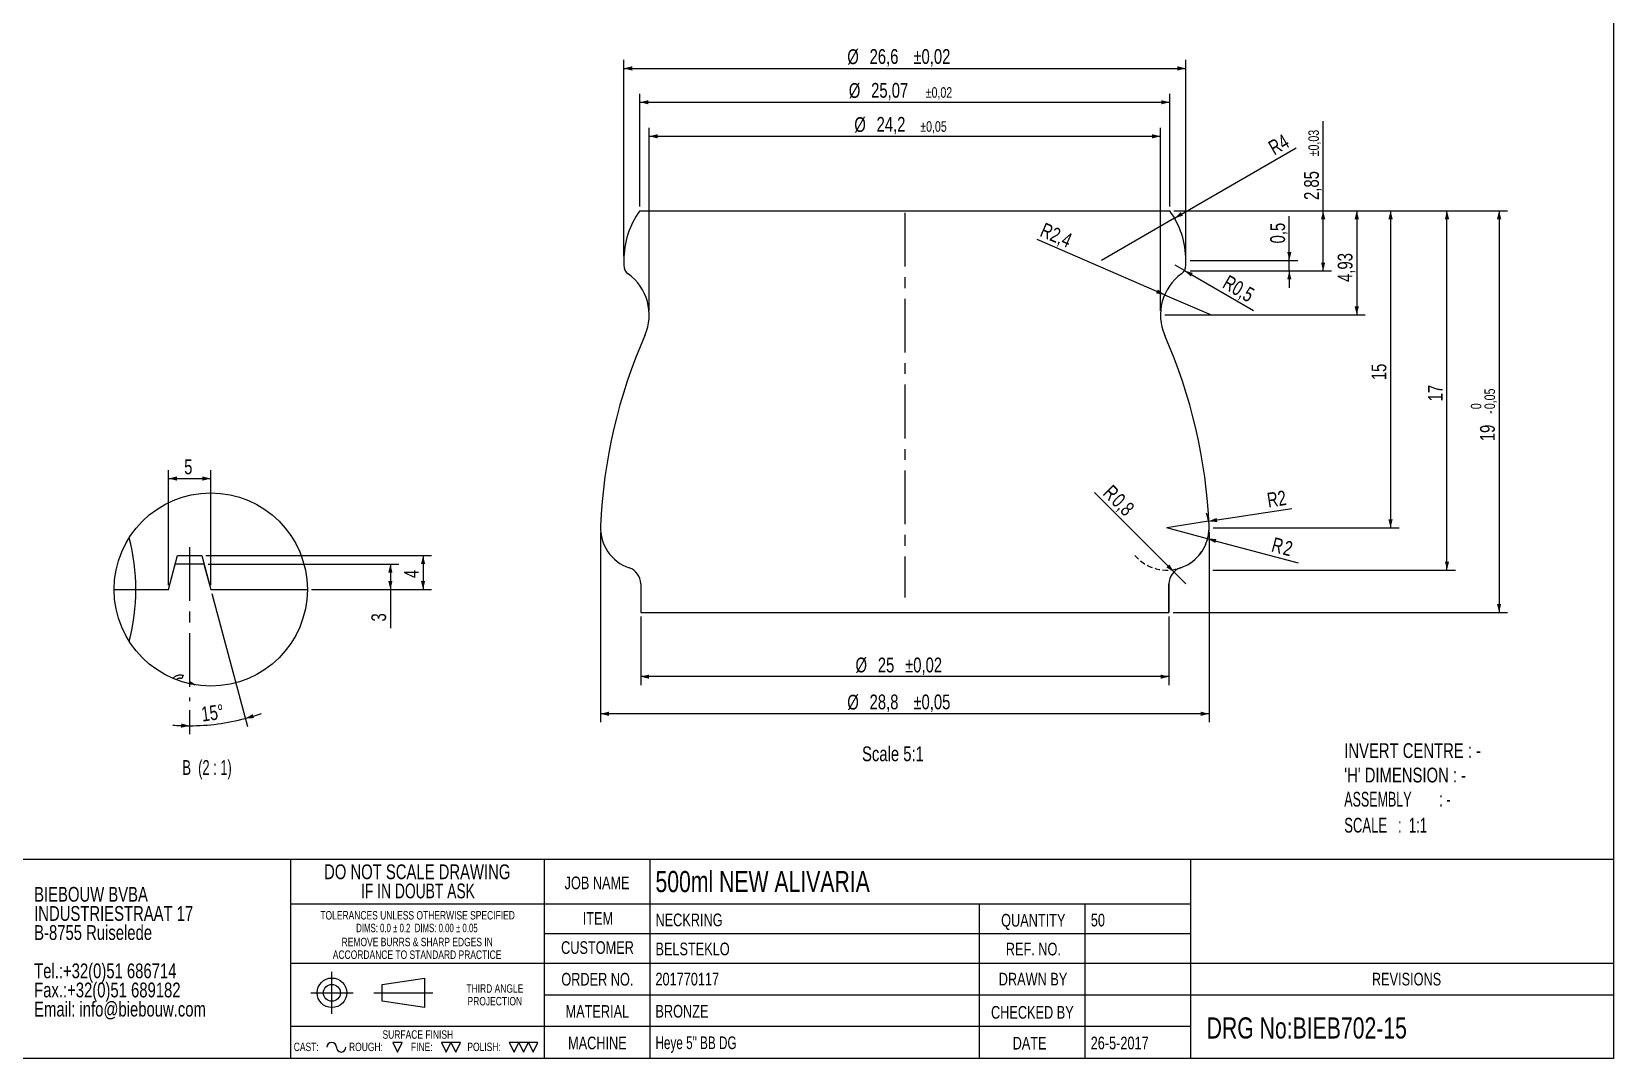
# Model space of a CAD drawing. Header units: millimetres. Extents: x 8 to 586, y 8 to 412.
# Drawn here: x 211.7 to 586, y 8 to 250.9 of the extents above; entities that cross this region are included whole.
import ezdxf

# ---------------------------------------------------------------- set-up
doc = ezdxf.new("R2010")
doc.units = ezdxf.units.MM
doc.linetypes.add('CENTERX2', pattern=[20.32, 12.7, -2.54, 2.54, -2.54])
doc.linetypes.add('HIDDEN', pattern=[1.905, 1.27, -0.635])
for name, color, linetype in [('CENTERLINE', 4, 'CENTERX2'), ('DIMENSIONS', 2, 'Continuous'), ('HIDDEN', 3, 'HIDDEN'), ('TEXT', 2, 'Continuous')]:
    doc.layers.add(name, color=color, linetype=linetype)
doc.layers.add('OUTLINE', color=7, linetype='Continuous', lineweight=25)
doc.styles.add('SLDTEXTSTYLE0', font='TXT', dxfattribs={"width": 0.75})
doc.styles.add('SLDTEXTSTYLE1', font='TXT', dxfattribs={"width": 0.691176})
doc.styles.add('SLDTEXTSTYLE2', font='TXT', dxfattribs={"width": 0.7})
doc.styles.add('SLDTEXTSTYLE3', font='TXT', dxfattribs={"width": 0.692308})
doc.styles.add('SLDTEXTSTYLE4', font='TXT', dxfattribs={"width": 0.631579})
doc.styles.add('SLDTEXTSTYLE5', font='TXT', dxfattribs={"width": 0.660714})
doc.styles.add('SLDTEXTSTYLE6', font='TXT', dxfattribs={"width": 0.65})
doc.dimstyles.new('SLDDIMSTYLE18', dxfattribs={"dimtxt": 3.5, "dimasz": 2, "dimexe": 0, "dimexo": 0.0625, "dimgap": 0.875, "dimtad": 1, "dimdec": 4, "dimlfac": 0.5, "dimzin": 12, "dimdsep": 46, "dimtxsty": 'SLDTEXTSTYLE0', "dimsah": 1, "dimcen": 0.09, "dimazin": 3, "dimtfac": 1, "dimtofl": 0, "dimtmove": 0, "dimatfit": 3, "dimfxl": 0, "dimfrac": 2, "dimtolj": 1, "dimtzin": 12, "dimarcsym": 0})
doc.dimstyles.new('SLDDIMSTYLE19', dxfattribs={"dimtxt": 3.5, "dimasz": 2, "dimexe": 0, "dimexo": 0.0625, "dimgap": 0.875, "dimtad": 1, "dimlfac": 0.5, "dimrnd": 1e-09, "dimzin": 12, "dimdsep": 46, "dimtxsty": 'SLDTEXTSTYLE0', "dimsah": 1, "dimcen": 0.09, "dimadec": 0, "dimazin": 3, "dimtfac": 1, "dimtofl": 0, "dimtmove": 0, "dimatfit": 3, "dimfxl": 0, "dimfrac": 2, "dimtolj": 1, "dimtzin": 12, "dimarcsym": 0})
doc.dimstyles.new('SLDDIMSTYLE20', dxfattribs={"dimtxt": 3.5, "dimasz": 2, "dimexe": 0, "dimexo": 0.0625, "dimgap": 0.875, "dimtad": 1, "dimdec": 1, "dimlfac": 0.5, "dimrnd": 1e-09, "dimzin": 12, "dimdsep": 46, "dimtxsty": 'SLDTEXTSTYLE0', "dimsah": 1, "dimcen": 0.09, "dimadec": 0, "dimazin": 3, "dimtfac": 1, "dimtdec": 1, "dimtofl": 0, "dimtmove": 0, "dimatfit": 3, "dimfxl": 0, "dimfrac": 2, "dimtolj": 1, "dimtzin": 12, "dimarcsym": 0})
doc.dimstyles.new('SLDDIMSTYLE21', dxfattribs={"dimtxt": 3.5, "dimasz": 2, "dimexe": 0, "dimexo": 0.0625, "dimgap": 0.875, "dimtad": 1, "dimlfac": 0.2, "dimrnd": 1e-09, "dimzin": 12, "dimdsep": 46, "dimtxsty": 'SLDTEXTSTYLE0', "dimsah": 1, "dimcen": 0.09, "dimadec": 0, "dimazin": 3, "dimtfac": 1, "dimtofl": 0, "dimtmove": 0, "dimatfit": 3, "dimfxl": 0, "dimfrac": 2, "dimtolj": 1, "dimtzin": 12, "dimarcsym": 0})
doc.dimstyles.new('SLDDIMSTYLE22', dxfattribs={"dimtxt": 3.5, "dimasz": 2, "dimexe": 0, "dimexo": 0.0625, "dimgap": 0.875, "dimtad": 1, "dimlfac": 0.2, "dimrnd": 1e-09, "dimzin": 12, "dimdsep": 46, "dimtxsty": 'SLDTEXTSTYLE0', "dimsah": 1, "dimcen": 0.09, "dimadec": 0, "dimazin": 3, "dimtol": 1, "dimtp": 0.02, "dimtm": 0.02, "dimtfac": 1, "dimtofl": 0, "dimtmove": 0, "dimatfit": 3, "dimfxl": 0, "dimfrac": 2, "dimtolj": 1, "dimarcsym": 0})
doc.dimstyles.new('SLDDIMSTYLE23', dxfattribs={"dimtxt": 3.5, "dimasz": 2, "dimexe": 0, "dimexo": 0.0625, "dimgap": 0.875, "dimtad": 1, "dimlfac": 0.2, "dimrnd": 1e-09, "dimdsep": 46, "dimtxsty": 'SLDTEXTSTYLE0', "dimsah": 1, "dimcen": 0, "dimadec": 0, "dimazin": 2, "dimtfac": 1, "dimtofl": 0, "dimtmove": 0, "dimatfit": 3, "dimfxl": 0, "dimfrac": 2, "dimtolj": 1, "dimtzin": 12, "dimarcsym": 0})
doc.dimstyles.new('SLDDIMSTYLE24', dxfattribs={"dimtxt": 3.5, "dimasz": 2, "dimexe": 0, "dimexo": 0.0625, "dimgap": 0.875, "dimtad": 1, "dimlfac": 0.2, "dimrnd": 1e-09, "dimzin": 12, "dimdsep": 46, "dimtxsty": 'SLDTEXTSTYLE0', "dimsah": 1, "dimcen": 0, "dimadec": 0, "dimazin": 3, "dimtfac": 1, "dimtofl": 0, "dimtmove": 0, "dimatfit": 3, "dimfxl": 0, "dimfrac": 2, "dimtolj": 1, "dimtzin": 12, "dimarcsym": 0})
doc.dimstyles.new('SLDDIMSTYLE25', dxfattribs={"dimtxt": 3.5, "dimasz": 2, "dimexe": 0, "dimexo": 0.0625, "dimgap": 0.875, "dimtad": 1, "dimlfac": 0.2, "dimrnd": 1e-09, "dimzin": 12, "dimdsep": 46, "dimtxsty": 'SLDTEXTSTYLE0', "dimsah": 1, "dimcen": 0.09, "dimadec": 0, "dimazin": 3, "dimtol": 1, "dimtp": 0.05, "dimtm": 0.05, "dimtfac": 1, "dimtofl": 0, "dimtmove": 0, "dimatfit": 3, "dimfxl": 0, "dimfrac": 2, "dimtolj": 1, "dimarcsym": 0})
doc.dimstyles.new('SLDDIMSTYLE26', dxfattribs={"dimtxt": 3.5, "dimasz": 2, "dimexe": 0, "dimexo": 0.0625, "dimgap": 0.875, "dimtad": 1, "dimlfac": 0.2, "dimrnd": 1e-09, "dimzin": 12, "dimdsep": 46, "dimtxsty": 'SLDTEXTSTYLE0', "dimsah": 1, "dimcen": 0, "dimadec": 0, "dimazin": 3, "dimtfac": 1, "dimtofl": 0, "dimtmove": 0, "dimatfit": 3, "dimfxl": 0, "dimfrac": 2, "dimtolj": 1, "dimtzin": 12, "dimarcsym": 0})
doc.dimstyles.new('SLDDIMSTYLE27', dxfattribs={"dimtxt": 3.5, "dimasz": 2, "dimexe": 0, "dimexo": 0.0625, "dimgap": 0.875, "dimtad": 1, "dimlfac": 0.2, "dimrnd": 1e-09, "dimdsep": 46, "dimtxsty": 'SLDTEXTSTYLE0', "dimsah": 1, "dimcen": 0, "dimadec": 0, "dimazin": 2, "dimtfac": 1, "dimtofl": 0, "dimtmove": 0, "dimatfit": 3, "dimfxl": 0, "dimfrac": 2, "dimtolj": 1, "dimtzin": 12, "dimarcsym": 0})
doc.dimstyles.new('SLDDIMSTYLE28', dxfattribs={"dimtxt": 3.5, "dimasz": 2, "dimexe": 0, "dimexo": 0.0625, "dimgap": 0.875, "dimtad": 1, "dimlfac": 0.2, "dimrnd": 1e-09, "dimdsep": 46, "dimtxsty": 'SLDTEXTSTYLE0', "dimsah": 1, "dimcen": 0.09, "dimadec": 0, "dimazin": 2, "dimtfac": 1, "dimtmove": 0, "dimatfit": 0, "dimfxl": 0, "dimfrac": 2, "dimtolj": 1, "dimtzin": 12, "dimarcsym": 0})
doc.dimstyles.new('SLDDIMSTYLE29', dxfattribs={"dimtxt": 3.5, "dimasz": 2, "dimexe": 0, "dimexo": 0.0625, "dimgap": 0.875, "dimtad": 1, "dimlfac": 0.2, "dimrnd": 1e-09, "dimzin": 12, "dimdsep": 46, "dimtxsty": 'SLDTEXTSTYLE0', "dimsah": 1, "dimcen": 0.09, "dimadec": 0, "dimazin": 3, "dimtol": 1, "dimtp": 0.03, "dimtm": 0.03, "dimtfac": 1, "dimtofl": 0, "dimtmove": 0, "dimatfit": 3, "dimfxl": 0, "dimfrac": 2, "dimtolj": 1, "dimarcsym": 0})
doc.dimstyles.new('SLDDIMSTYLE30', dxfattribs={"dimtxt": 3.5, "dimasz": 2, "dimexe": 0, "dimexo": 0.0625, "dimgap": 0.875, "dimtad": 1, "dimlfac": 0.2, "dimrnd": 1e-09, "dimzin": 12, "dimdsep": 46, "dimtxsty": 'SLDTEXTSTYLE0', "dimsah": 1, "dimcen": 0.09, "dimadec": 0, "dimazin": 3, "dimtol": 1, "dimtm": 0.05, "dimtfac": 1, "dimtofl": 0, "dimtmove": 0, "dimatfit": 3, "dimfxl": 0, "dimfrac": 2, "dimtolj": 1, "dimarcsym": 0})

# ---------------------------------------------------------------- blocks, each defined once
blk = doc.blocks.new('SW_NOTE_0')
at = {"layer": 'TEXT', "color": 0, "char_height": 3.5, "attachment_point": 1, "style": 'SLDTEXTSTYLE0'}
for s, insert in [('BIEBOUW BVBA', (0, 4.5)), ('INDUSTRIESTRAAT 17', (0, -0.03)), ('B-8755 Ruiselede', (0, -4.55)), ('Tel.:+32(0)51 686714', (0, -13.61)), ('Fax.:+32(0)51 689182', (0, -18.13)), ('Email: info@biebouw.com', (0, -22.66))]:
    blk.add_mtext(s, dxfattribs=dict(at, insert=insert))
blk = doc.blocks.new('SW_NOTE_1')
at = {"layer": 'TEXT', "color": 0, "char_height": 2, "attachment_point": 2, "style": 'SLDTEXTSTYLE0'}
for s, insert in [('THIRD ANGLE', (8.34, 2.57)), ('PROJECTION', (8.33, -0.43))]:
    blk.add_mtext(s, dxfattribs=dict(at, insert=insert))
blk = doc.blocks.new('SW_NOTE_2')
at = {"layer": 'TEXT', "color": 0, "char_height": 2, "attachment_point": 2, "style": 'SLDTEXTSTYLE0'}
for s, insert in [('REMOVE BURRS & SHARP EDGES IN', (21.78, 2.57)), ('ACCORDANCE TO STANDARD PRACTICE', (21.75, -0.43))]:
    blk.add_mtext(s, dxfattribs=dict(at, insert=insert))
blk = doc.blocks.new('SW_NOTE_3')
at = {"layer": 'TEXT', "color": 0, "char_height": 2, "attachment_point": 2}
for s, insert, style in [('TOLERANCES UNLESS OTHERWISE SPECIFIED', (27.09, 2.57), 'SLDTEXTSTYLE0'), ('DIMS: 0.0 ± 0.2  DIMS: 0.00 ± 0.05', (26.93, -0.43), 'SLDTEXTSTYLE1')]:
    blk.add_mtext(s, dxfattribs=dict(at, insert=insert, style=style))
blk = doc.blocks.new('SW_NOTE_4')
at = {"layer": 'TEXT', "color": 0, "char_height": 3.5, "attachment_point": 2}
for s, insert, style in [('DO NOT SCALE DRAWING', (28.71, 4.5), 'SLDTEXTSTYLE0'), ('IF IN DOUBT ASK', (28.89, -0.03), 'SLDTEXTSTYLE2')]:
    blk.add_mtext(s, dxfattribs=dict(at, insert=insert, style=style))
blk = doc.blocks.new('_D_47')
at = {"layer": 'DIMENSIONS'}
for p, q in [((254.36, 117.94), (262.79, 86.47)), ((249.1, 90.36), (249.1, 84.67))]:
    blk.add_line(p, q, dxfattribs=at)
for start, end in [(265.5005, 270), (270, 285), (285, 289.4995)]:
    blk.add_arc((249.1, 137.57), 50.9, start, end, dxfattribs=at)
for points in [[(249.1, 86.67), (247.11, 87.21), (247.09, 86.21)], [(262.27, 88.4), (264.33, 88.48), (264.05, 89.44)]]:
    blk.add_solid(points, dxfattribs=at)
at = {"layer": 'DIMENSIONS', "insert": (251.66, 91.12), "char_height": 3.5, "attachment_point": 1, "rotation": 7.5, "style": 'SLDTEXTSTYLE0'}
blk.add_mtext('15°', dxfattribs=at)
blk = doc.blocks.new('_D_48')
at = {"layer": 'DIMENSIONS'}
for p, q in [((244.1, 119.91), (244.1, 147.15)), ((254.1, 119.91), (254.1, 147.15)), ((244.1, 145.15), (254.1, 145.15))]:
    blk.add_line(p, q, dxfattribs=at)
for points in [[(244.1, 145.15), (246.1, 144.65), (246.1, 145.65)], [(254.1, 145.15), (252.1, 145.65), (252.1, 144.65)]]:
    blk.add_solid(points, dxfattribs=at)
at = {"layer": 'DIMENSIONS', "insert": (247.81, 149.66), "char_height": 3.5, "attachment_point": 1, "style": 'SLDTEXTSTYLE0'}
blk.add_mtext('5', dxfattribs=at)
blk = doc.blocks.new('_D_49')
at = {"layer": 'DIMENSIONS'}
for p, q in [((252.95, 126.91), (306.34, 126.91)), ((304.34, 126.91), (304.34, 118.91)), ((277.96, 118.91), (306.34, 118.91))]:
    blk.add_line(p, q, dxfattribs=at)
for points in [[(304.34, 126.91), (303.84, 124.91), (304.84, 124.91)], [(304.34, 118.91), (304.84, 120.91), (303.84, 120.91)]]:
    blk.add_solid(points, dxfattribs=at)
at = {"layer": 'DIMENSIONS', "insert": (299.83, 121.61), "char_height": 3.5, "attachment_point": 1, "rotation": 90, "style": 'SLDTEXTSTYLE0'}
blk.add_mtext('4', dxfattribs=at)
blk = doc.blocks.new('_D_50')
at = {"layer": 'DIMENSIONS'}
for p, q in [((253.49, 124.91), (298.61, 124.91)), ((296.61, 124.91), (296.61, 118.91)), ((278.1, 118.91), (298.61, 118.91)), ((296.61, 118.91), (296.61, 109.74))]:
    blk.add_line(p, q, dxfattribs=at)
for points in [[(296.61, 124.91), (296.11, 122.91), (297.11, 122.91)], [(296.61, 118.91), (297.11, 120.91), (296.11, 120.91)]]:
    blk.add_solid(points, dxfattribs=at)
at = {"layer": 'DIMENSIONS', "insert": (292.1, 111.33), "char_height": 3.5, "attachment_point": 1, "rotation": 90, "style": 'SLDTEXTSTYLE0'}
blk.add_mtext('3', dxfattribs=at)
blk = doc.blocks.new('_D_51')
at = {"layer": 'DIMENSIONS'}
for p, q in [((482.02, 208.5), (548.63, 208.5)), ((546.63, 123.5), (546.63, 208.5)), ((491.23, 123.5), (548.63, 123.5))]:
    blk.add_line(p, q, dxfattribs=at)
for points in [[(546.63, 208.5), (546.13, 206.5), (547.13, 206.5)], [(546.63, 123.5), (547.13, 125.5), (546.13, 125.5)]]:
    blk.add_solid(points, dxfattribs=at)
at = {"layer": 'DIMENSIONS', "insert": (542.12, 163.41), "char_height": 3.5, "attachment_point": 1, "rotation": 90, "style": 'SLDTEXTSTYLE0'}
blk.add_mtext('17', dxfattribs=at)
blk = doc.blocks.new('_D_52')
at = {"layer": 'DIMENSIONS'}
for p, q in [((355.84, 112.5), (355.84, 96.29)), ((480.84, 112.5), (480.84, 96.29)), ((480.84, 98.29), (355.84, 98.29))]:
    blk.add_line(p, q, dxfattribs=at)
for points in [[(355.84, 98.29), (357.84, 97.79), (357.84, 98.79)], [(480.84, 98.29), (478.84, 98.79), (478.84, 97.79)]]:
    blk.add_solid(points, dxfattribs=at)
at = {"layer": 'DIMENSIONS', "char_height": 3.5, "attachment_point": 1, "style": 'SLDTEXTSTYLE0'}
for s, insert in [('%%c', (406.66, 102.8)), ('25', (411.94, 102.8)), ('±0,02', (418.4, 102.8))]:
    blk.add_mtext(s, dxfattribs=dict(at, insert=insert))
blk = doc.blocks.new('_D_53')
at = {"layer": 'DIMENSIONS'}
for q in [(463.19, 141.88), (484.84, 120.24)]:
    blk.add_line((482.01, 123.07), q, dxfattribs=at)
blk.add_solid([(482.01, 123.07), (480.95, 124.84), (480.24, 124.13)], dxfattribs=at)
at = {"layer": 'DIMENSIONS', "char_height": 3.5, "attachment_point": 1, "rotation": 315, "style": 'SLDTEXTSTYLE0'}
for s, insert in [('R', (467.49, 143.94)), ('0,8', (469.5, 141.93))]:
    blk.add_mtext(s, dxfattribs=dict(at, insert=insert))
blk = doc.blocks.new('_D_54')
at = {"layer": 'DIMENSIONS'}
for q in [(480.34, 133.5), (511.38, 125.18)]:
    blk.add_line((489.99, 130.91), q, dxfattribs=at)
blk.add_solid([(489.99, 130.91), (491.8, 129.91), (492.06, 130.87)], dxfattribs=at)
at = {"layer": 'DIMENSIONS', "char_height": 3.5, "attachment_point": 1, "rotation": 345, "style": 'SLDTEXTSTYLE0'}
for s, insert in [('R', (505.78, 131.33)), ('2', (508.52, 130.6))]:
    blk.add_mtext(s, dxfattribs=dict(at, insert=insert))
blk = doc.blocks.new('_D_55')
at = {"layer": 'DIMENSIONS'}
for p, q in [((346.34, 132.5), (346.34, 87.5)), ((490.34, 132.5), (490.34, 87.5)), ((490.34, 89.5), (346.34, 89.5))]:
    blk.add_line(p, q, dxfattribs=at)
for points in [[(346.34, 89.5), (348.34, 89), (348.34, 90)], [(490.34, 89.5), (488.34, 90), (488.34, 89)]]:
    blk.add_solid(points, dxfattribs=at)
at = {"layer": 'DIMENSIONS', "char_height": 3.5, "attachment_point": 1, "style": 'SLDTEXTSTYLE0'}
for s, insert in [('%%c', (404.72, 94.01)), ('28,8', (410, 94.06)), ('±0,05', (420.36, 94.06))]:
    blk.add_mtext(s, dxfattribs=dict(at, insert=insert))
blk = doc.blocks.new('_D_56')
at = {"layer": 'DIMENSIONS'}
for q in [(480.34, 133.5), (509.89, 138.1)]:
    blk.add_line((490.22, 135.04), q, dxfattribs=at)
blk.add_arc((480.34, 133.5), 10, 8.1104, 20.167, dxfattribs=at)
blk.add_solid([(490.22, 135.04), (492.27, 134.85), (492.12, 135.84)], dxfattribs=at)
at = {"layer": 'DIMENSIONS', "insert": (503.84, 141.71), "char_height": 3.5, "attachment_point": 1, "rotation": 8.8571, "style": 'SLDTEXTSTYLE0'}
blk.add_mtext('R2', dxfattribs=at)
blk = doc.blocks.new('_D_57')
at = {"layer": 'DIMENSIONS'}
for p, q in [((351.84, 197.75), (351.84, 244.16)), ((484.84, 197.75), (484.84, 244.16)), ((351.84, 242.16), (484.84, 242.16))]:
    blk.add_line(p, q, dxfattribs=at)
for points in [[(351.84, 242.16), (353.84, 241.66), (353.84, 242.66)], [(484.84, 242.16), (482.84, 242.66), (482.84, 241.66)]]:
    blk.add_solid(points, dxfattribs=at)
at = {"layer": 'DIMENSIONS', "char_height": 3.5, "attachment_point": 1, "style": 'SLDTEXTSTYLE0'}
for s, insert in [('%%c', (404.72, 246.68)), ('26,6', (410, 246.73)), ('±0,02', (420.36, 246.73))]:
    blk.add_mtext(s, dxfattribs=dict(at, insert=insert))
blk = doc.blocks.new('_D_58')
at = {"layer": 'DIMENSIONS'}
for q in [(510.95, 223.37), (464.84, 196.75)]:
    blk.add_line((482.16, 206.75), q, dxfattribs=at)
blk.add_solid([(482.16, 206.75), (484.14, 207.31), (483.64, 208.18)], dxfattribs=at)
at = {"layer": 'DIMENSIONS', "insert": (504, 224.56), "char_height": 3.5, "attachment_point": 1, "rotation": 30, "style": 'SLDTEXTSTYLE0'}
blk.add_mtext('R4', dxfattribs=at)
blk = doc.blocks.new('_D_59')
at = {"layer": 'DIMENSIONS'}
for q in [(482.34, 195.6), (500.81, 184.93)]:
    blk.add_line((484.5, 194.35), q, dxfattribs=at)
blk.add_solid([(484.5, 194.35), (485.98, 192.92), (486.48, 193.78)], dxfattribs=at)
at = {"layer": 'DIMENSIONS', "insert": (494.99, 193.46), "char_height": 3.5, "attachment_point": 1, "rotation": 330, "style": 'SLDTEXTSTYLE0'}
blk.add_mtext('R0,5', dxfattribs=at)
blk = doc.blocks.new('_D_60')
at = {"layer": 'DIMENSIONS'}
for q in [(449.67, 201.66), (490.84, 183.85)]:
    blk.add_line((479.82, 188.62), q, dxfattribs=at)
blk.add_solid([(479.82, 188.62), (478.19, 189.87), (477.79, 188.95)], dxfattribs=at)
at = {"layer": 'DIMENSIONS', "insert": (451.46, 205.8), "char_height": 3.5, "attachment_point": 1, "rotation": 336.6015, "style": 'SLDTEXTSTYLE0'}
blk.add_mtext('R2,4', dxfattribs=at)
blk = doc.blocks.new('_D_61')
at = {"layer": 'DIMENSIONS'}
for p, q in [((509.32, 196.75), (509.32, 207.22)), ((485.84, 196.75), (511.32, 196.75)), ((509.32, 194.25), (509.32, 196.75)), ((485.84, 194.25), (511.32, 194.25)), ((509.32, 194.25), (509.32, 190.25))]:
    blk.add_line(p, q, dxfattribs=at)
for points in [[(509.32, 196.75), (509.82, 198.75), (508.82, 198.75)], [(509.32, 194.25), (508.82, 192.25), (509.82, 192.25)]]:
    blk.add_solid(points, dxfattribs=at)
at = {"layer": 'DIMENSIONS', "insert": (504.81, 200.76), "char_height": 3.5, "attachment_point": 1, "rotation": 90, "style": 'SLDTEXTSTYLE0'}
blk.add_mtext('0,5', dxfattribs=at)
blk = doc.blocks.new('_D_62')
at = {"layer": 'DIMENSIONS'}
for p, q in [((357.84, 184.85), (357.84, 228.11)), ((357.84, 226.11), (478.84, 226.11)), ((478.84, 184.85), (478.84, 228.11))]:
    blk.add_line(p, q, dxfattribs=at)
for points in [[(357.84, 226.11), (359.84, 225.61), (359.84, 226.61)], [(478.84, 226.11), (476.84, 226.61), (476.84, 225.61)]]:
    blk.add_solid(points, dxfattribs=at)
at = {"layer": 'DIMENSIONS', "attachment_point": 1, "style": 'SLDTEXTSTYLE0'}
for s, insert, char_height in [('%%c', (406.38, 230.63), 3.5), ('24,2', (411.65, 230.68), 3.5), ('±0,05', (422, 229.67), 2.5)]:
    blk.add_mtext(s, dxfattribs=dict(at, insert=insert, char_height=char_height))
blk = doc.blocks.new('_D_63')
at = {"layer": 'DIMENSIONS'}
for p, q in [((517.32, 208.5), (517.32, 229.68)), ((482.02, 208.5), (519.32, 208.5)), ((517.32, 194.25), (517.32, 208.5)), ((485.84, 194.25), (519.32, 194.25))]:
    blk.add_line(p, q, dxfattribs=at)
for points in [[(517.32, 208.5), (516.82, 206.5), (517.82, 206.5)], [(517.32, 194.25), (517.82, 196.25), (516.82, 196.25)]]:
    blk.add_solid(points, dxfattribs=at)
at = {"layer": 'DIMENSIONS', "attachment_point": 1, "rotation": 90, "style": 'SLDTEXTSTYLE0'}
for s, insert, char_height in [('±0,03', (513.82, 221.38), 2.5), ('2,85', (512.81, 211.04), 3.5)]:
    blk.add_mtext(s, dxfattribs=dict(at, insert=insert, char_height=char_height))
blk = doc.blocks.new('_D_64')
at = {"layer": 'DIMENSIONS'}
for p, q in [((482.02, 208.5), (527.28, 208.5)), ((525.28, 208.5), (525.28, 183.85)), ((479.84, 183.85), (527.28, 183.85))]:
    blk.add_line(p, q, dxfattribs=at)
for points in [[(525.28, 208.5), (524.78, 206.5), (525.78, 206.5)], [(525.28, 183.85), (525.78, 185.85), (524.78, 185.85)]]:
    blk.add_solid(points, dxfattribs=at)
at = {"layer": 'DIMENSIONS', "insert": (520.77, 191.65), "char_height": 3.5, "attachment_point": 1, "rotation": 90, "style": 'SLDTEXTSTYLE0'}
blk.add_mtext('4,93', dxfattribs=at)
blk = doc.blocks.new('_D_65')
at = {"layer": 'DIMENSIONS'}
for p, q in [((482.02, 208.5), (535.28, 208.5)), ((533.28, 208.5), (533.28, 133.5)), ((491.34, 133.5), (535.28, 133.5))]:
    blk.add_line(p, q, dxfattribs=at)
for points in [[(533.28, 208.5), (532.78, 206.5), (533.78, 206.5)], [(533.28, 133.5), (533.78, 135.5), (532.78, 135.5)]]:
    blk.add_solid(points, dxfattribs=at)
at = {"layer": 'DIMENSIONS', "insert": (528.77, 168.41), "char_height": 3.5, "attachment_point": 1, "rotation": 90, "style": 'SLDTEXTSTYLE0'}
blk.add_mtext('15', dxfattribs=at)
blk = doc.blocks.new('_D_66')
at = {"layer": 'DIMENSIONS'}
for p, q in [((482.02, 208.5), (560.96, 208.5)), ((558.96, 208.5), (558.96, 113.5)), ((481.84, 113.5), (560.96, 113.5))]:
    blk.add_line(p, q, dxfattribs=at)
for points in [[(558.96, 208.5), (558.46, 206.5), (559.46, 206.5)], [(558.96, 113.5), (559.46, 115.5), (558.46, 115.5)]]:
    blk.add_solid(points, dxfattribs=at)
at = {"layer": 'DIMENSIONS', "attachment_point": 1, "rotation": 90, "style": 'SLDTEXTSTYLE0'}
for s, insert, char_height in [('0,05', (555.5, 161.55), 2.5), ('0', (552.26, 161.55), 2.5), ('-', (555.5, 160.44), 2.5), ('19', (554.45, 153.98), 3.5)]:
    blk.add_mtext(s, dxfattribs=dict(at, insert=insert, char_height=char_height))
blk = doc.blocks.new('_D_67')
at = {"layer": 'DIMENSIONS'}
for p, q in [((355.65, 209.5), (355.65, 236.16)), ((481.02, 209.5), (481.02, 236.16)), ((355.65, 234.16), (481.02, 234.16))]:
    blk.add_line(p, q, dxfattribs=at)
for points in [[(355.65, 234.16), (357.65, 233.66), (357.65, 234.66)], [(481.02, 234.16), (479.02, 234.66), (479.02, 233.66)]]:
    blk.add_solid(points, dxfattribs=at)
at = {"layer": 'DIMENSIONS', "attachment_point": 1, "style": 'SLDTEXTSTYLE0'}
for s, insert, char_height in [('%%c', (405.08, 238.68), 3.5), ('25,07', (410.36, 238.73), 3.5), ('±0,02', (423.29, 237.72), 2.5)]:
    blk.add_mtext(s, dxfattribs=dict(at, insert=insert, char_height=char_height))

msp = doc.modelspace()

# ---------------------------------------------------------------- linework, layer by layer
at = {"color": 7, "linetype": 'Continuous', "lineweight": 18}
msp.add_circle((254.09785, 118.90564), 22.85816, dxfattribs=at)
at = {"layer": 'CENTERLINE'}
for p, q in [((418.33541, 207.99612), (418.33541, 117.02042)), ((249.09785, 128.90581), (249.09785, 92.51716))]:
    msp.add_line(p, q, dxfattribs=at)
at = {"layer": 'HIDDEN'}
msp.add_arc((480.33541, 133.49612), 10, 220.6484714, 0, dxfattribs=at)
at = {"layer": 'OUTLINE'}
for p, q in [((586, 412), (586, 8)), ((355.65093, 208.49612), (481.0199, 208.49612)), ((351.83541, 196.74612), (351.83541, 195.60115)), ((484.83541, 195.60115), (484.83541, 196.74612)), ((244.09785, 118.90581), (246.24145, 126.90581)), ((244.09785, 118.90581), (245.70555, 124.90581)), ((252.49016, 124.90581), (245.70555, 124.90581)), ((246.24145, 126.90581), (251.95426, 126.90581)), ((251.95426, 126.90581), (254.09785, 118.90581)), ((252.49016, 124.90581), (254.09785, 118.90581)), ((355.83541, 120.23905), (355.83541, 113.49612)), ((480.83541, 113.49612), (480.83541, 120.23905)), ((480.83541, 120.23905), (480.83541, 113.49612)), ((231.23969, 118.90581), (236.39785, 118.90581)), ((236.39785, 118.90581), (244.09785, 118.90581)), ((254.09785, 118.90581), (276.95602, 118.90581)), ((355.83541, 113.49612), (480.83541, 113.49612)), ((247.57198, 98.61509), (247.27391, 97.85868)), ((249.20179, 97.09586), (250.38645, 96.35096)), ((586, 55), (183, 55)), ((273, 55), (273, 8)), ((333, 55), (333, 8)), ((358, 55), (358, 8)), ((486, 8), (486, 55)), ((333, 44.5), (273, 44.5)), ((486, 44.5), (333, 44.5)), ((436, 8), (436, 44.5)), ((461, 8), (461, 44.5)), ((333, 37.5), (486, 37.5)), ((273, 30.5), (586, 30.5)), ((282.77569, 18.5), (282.77569, 28.5)), ((294.67455, 25.5), (304.67455, 27)), ((304.67455, 27), (304.67455, 20)), ((277.77569, 23.5), (287.77569, 23.5)), ((292.67455, 23.5), (306.67455, 23.5)), ((294.67455, 21.5), (294.67455, 25.5)), ((333, 23), (486, 23)), ((486, 23), (586, 23)), ((304.67455, 20), (294.67455, 21.5)), ((486, 15.5), (273, 15.5)), ((299.41865, 11.75), (297.16865, 11.75)), ((297.16865, 11.75), (298.29365, 9.5)), ((298.29365, 9.5), (299.41865, 11.75)), ((310.93161, 11.75), (308.68161, 11.75)), ((308.68161, 11.75), (309.80661, 9.5)), ((309.80661, 9.5), (310.93161, 11.75)), ((313.18161, 11.75), (310.93161, 11.75)), ((310.93161, 11.75), (312.05661, 9.5)), ((312.05661, 9.5), (313.18161, 11.75)), ((327, 11.75), (324.75, 11.75)), ((324.75, 11.75), (325.875, 9.5)), ((325.875, 9.5), (327, 11.75)), ((329.25, 11.75), (327, 11.75)), ((327, 11.75), (328.125, 9.5)), ((328.125, 9.5), (329.25, 11.75)), ((331.5, 11.75), (329.25, 11.75)), ((329.25, 11.75), (330.375, 9.5)), ((330.375, 9.5), (331.5, 11.75)), ((586, 8), (8, 8))]:
    msp.add_line(p, q, dxfattribs=at)
for radius in [3.5, 2]:
    msp.add_circle((282.77569, 23.5), radius, dxfattribs=at)
for centre, radius, start, end in [((371.83541, 196.74612), 20, 144.0201994, 180), ((464.83541, 196.74612), 20, 0, 35.9798006), ((354.33541, 195.60115), 2.5, 180, 234.1117024), ((482.33541, 195.60115), 2.5, 305.8882976, 0), ((345.83541, 183.85381), 12, 336.251528, 54.1117024), ((490.83541, 183.85381), 12, 125.8882976, 203.748472), ((471.23456, 128.68086), 125, 156.251528, 177.6002209), ((365.43627, 128.68086), 125, 2.3997791, 23.748472), ((189.1052, 118.90631), 47.29265, 359.999397, 14.990189), ((356.33541, 133.49612), 10, 177.6002209, 251.2506592), ((480.33541, 133.49612), 10, 288.7493408, 2.3997791), ((351.83541, 120.23905), 4, 0, 71.2506592), ((484.83541, 120.23905), 4, 108.7493408, 180), ((189.1052, 118.90531), 47.29265, 345.009811, 0.000603), ((282.70836, 10.625), 1.125, 0, 180), ((284.95836, 10.625), 1.125, 180, 0)]:
    msp.add_arc(centre, radius, start, end, dxfattribs=at)
for points, knots in [([(245.14033, 97.87587), (245.20245, 97.94539), (245.32742, 98.08522), (245.54958, 98.25973), (245.78849, 98.4111), (246.05346, 98.53505), (246.33994, 98.63036), (246.64609, 98.68879), (246.95717, 98.70246), (247.26802, 98.68061), (247.47066, 98.63693), (247.57198, 98.61509)], [0, 0, 0, 0, 0.104214501, 0.209611945, 0.314992995, 0.420388693, 0.536300865, 0.65222127, 0.7681306, 0.884069207, 1, 1, 1, 1]), ([(247.27391, 97.85868), (247.20161, 97.8701), (247.05702, 97.89295), (246.83725, 97.90123), (246.61778, 97.88446), (246.40393, 97.83068), (246.20151, 97.74492), (246.04168, 97.65221), (245.95654, 97.58155), (245.92773, 97.55763)], [0, 0, 0, 0, 0.153600531, 0.307187921, 0.460736781, 0.614324988, 0.767828743, 0.92142992, 1, 1, 1, 1]), ([(249.19568, 96.5795), (249.19853, 96.62239), (249.20994, 96.79426), (249.20528, 96.96656), (249.20179, 97.09586)], [0, 0, 0, 0, 0.249585645, 1, 1, 1, 1])]:
    msp.add_open_spline(points, degree=3, knots=knots, dxfattribs=at)

# ---------------------------------------------------------------- block references
at = {"layer": 'TEXT'}
for name, p in [('SW_NOTE_4', (274.24686, 49.38226)), ('SW_NOTE_0', (212.31161, 44.05647)), ('SW_NOTE_3', (275.95589, 40.27512)), ('SW_NOTE_2', (281.1795, 33.95369)), ('SW_NOTE_1', (312.98886, 22.95369))]:
    msp.add_blockref(name, p, dxfattribs=at)

# ---------------------------------------------------------------- texts
for s, insert, char_height, attachment_point, style in [('INVERT CENTRE : -', (522.31517, 82.54645), 3.5, 1, 'SLDTEXTSTYLE0'), ('B  (2 : 1)', (253.23137, 78.54531), 3.5, 2, 'SLDTEXTSTYLE6'), ('Scale 5:1', (408.20729, 81.79111), 3.5, 1, 'SLDTEXTSTYLE0'), ("'H' DIMENSION : -", (522.31517, 76.76242), 3.5, 1, 'SLDTEXTSTYLE0'), ('ASSEMBLY        : -', (522.31517, 71.04405), 3.5, 1, 'SLDTEXTSTYLE4'), ('SCALE   :  1:1', (522.31517, 64.89715), 3.5, 1, 'SLDTEXTSTYLE5'), ('500ml NEW ALIVARIA', (359.33565, 52.31634), 5, 1, 'SLDTEXTSTYLE0'), ('JOB NAME', (345.51943, 51.01097), 3, 2, 'SLDTEXTSTYLE0'), ('ITEM', (345.71839, 42.58459), 3, 2, 'SLDTEXTSTYLE0'), ('NECKRING', (359.33565, 42.25126), 3, 1, 'SLDTEXTSTYLE0'), ('QUANTITY', (448.73922, 42.16498), 3, 2, 'SLDTEXTSTYLE0'), ('50', (462.35518, 42.21082), 3, 1, 'SLDTEXTSTYLE0'), ('CUSTOMER', (345.61526, 35.70858), 3, 2, 'SLDTEXTSTYLE0'), ('BELSTEKLO', (359.33565, 35.37524), 3, 1, 'SLDTEXTSTYLE0'), ('REF. NO.', (448.75477, 35.3534), 3, 2, 'SLDTEXTSTYLE0'), ('ORDER NO.', (345.58401, 28.20789), 3, 2, 'SLDTEXTSTYLE0'), ('201770117', (359.32857, 28.25372), 3, 1, 'SLDTEXTSTYLE0'), ('DRAWN BY', (448.67352, 28.24386), 3, 2, 'SLDTEXTSTYLE0'), ('REVISIONS', (537.06395, 28.24386), 3, 2, 'SLDTEXTSTYLE0'), ('MATERIAL', (345.59131, 20.58667), 3, 2, 'SLDTEXTSTYLE0'), ('BRONZE', (359.32857, 20.64458), 3, 1, 'SLDTEXTSTYLE0'), ('CHECKED BY', (448.51608, 20.38182), 3, 2, 'SLDTEXTSTYLE0'), ('DRG No:BIEB702-15', (489.76042, 17.68852), 5, 1, 'SLDTEXTSTYLE0'), ('CAST:', (273.74145, 11.71938), 2, 1, 'SLDTEXTSTYLE0'), ('ROUGH:', (286.81775, 11.71938), 2, 1, 'SLDTEXTSTYLE0'), ('SURFACE FINISH', (303.10103, 14.63617), 2, 2, 'SLDTEXTSTYLE0'), ('FINE:', (301.4722, 11.71938), 2, 1, 'SLDTEXTSTYLE0'), ('POLISH:', (314.82446, 11.71938), 2, 1, 'SLDTEXTSTYLE0'), ('MACHINE', (345.58922, 13.13696), 3, 2, 'SLDTEXTSTYLE0'), ('Heye 5" BB DG', (359.32857, 13.18279), 3, 1, 'SLDTEXTSTYLE3'), ('DATE', (447.86978, 13.08877), 3, 2, 'SLDTEXTSTYLE0'), ('26-5-2017', (462.31932, 13.1346), 3, 1, 'SLDTEXTSTYLE0')]:
    msp.add_mtext(s, dxfattribs=dict(at, insert=insert, char_height=char_height, attachment_point=attachment_point, style=style))

# ---------------------------------------------------------------- dimensions: what is measured, and where the dimension line sits
at = {"layer": 'DIMENSIONS'}
for base, p1, p2, dimstyle, picture, middle in [((484.83541, 242.16435), (351.83541, 196.74612), (484.83541, 196.74612), 'SLDDIMSTYLE22', '_D_57', (418.33541, 242.16435)), ((481.0199, 234.16435), (355.65093, 208.49612), (481.0199, 208.49612), 'SLDDIMSTYLE22', '_D_67', (418.33541, 234.16435)), ((478.83541, 226.11435), (357.83541, 183.85381), (478.83541, 183.85381), 'SLDDIMSTYLE25', '_D_62', (418.33541, 226.11435)), ((346.33541, 89.49612), (490.33541, 133.49612), (346.33541, 133.49612), 'SLDDIMSTYLE25', '_D_55', (418.33541, 89.49612)), ((355.83541, 101.06924), (480.83541, 113.49612), (355.83541, 113.49612), 'SLDDIMSTYLE22', '_D_52', (418.33541, 101.06924))]:
    dim = msp.add_linear_dim(base=base, p1=p1, p2=p2, text='%%c<>', dimstyle=dimstyle, dxfattribs=at)
    dim.commit()
    dim.dimension.update_dxf_attribs({"geometry": picture, "text_midpoint": middle, "dimtype": 160})
for base, p1, p2, dimstyle, picture, middle in [((517.31767, 208.49612), (484.83541, 194.24612), (481.0199, 208.49612), 'SLDDIMSTYLE29', '_D_63', (517.31767, 220.3599)), ((525.28149, 183.85381), (481.0199, 208.49612), (478.83541, 183.85381), 'SLDDIMSTYLE21', '_D_64', (525.28149, 196.17497)), ((558.95823, 113.49612), (481.0199, 208.49612), (480.83541, 113.49612), 'SLDDIMSTYLE30', '_D_66', (558.95823, 160.99612)), ((546.63216, 208.49612), (490.23019, 123.49612), (481.0199, 208.49612), 'SLDDIMSTYLE21', '_D_51', (546.63216, 165.99612)), ((533.28149, 133.49612), (481.0199, 208.49612), (490.33541, 133.49612), 'SLDDIMSTYLE21', '_D_65', (533.28149, 170.99612)), ((509.31767, 196.74612), (484.83541, 194.24612), (484.83541, 196.74612), 'SLDDIMSTYLE28', '_D_61', (509.31767, 203.99138)), ((304.34206, 118.90581), (251.95426, 126.90581), (276.95602, 118.90581), 'SLDDIMSTYLE20', '_D_49', (304.34206, 122.90581)), ((296.61001, 118.90581), (252.49016, 124.90581), (277.09785, 118.90581), 'SLDDIMSTYLE20', '_D_50', (296.61001, 112.6181))]:
    dim = msp.add_linear_dim(base=base, p1=p1, p2=p2, angle=90, dimstyle=dimstyle, dxfattribs=at)
    dim.commit()
    dim.dimension.update_dxf_attribs({"geometry": picture, "text_midpoint": middle, "dimtype": 160})
for center, mpoint, dimstyle, picture, middle in [((464.83541, 196.74612), (482.15592, 206.74612), 'SLDDIMSTYLE26', '_D_58', (508.66637, 222.05194)), ((490.83541, 183.85381), (479.82223, 188.6193), 'SLDDIMSTYLE26', '_D_60', (453.85392, 199.856)), ((482.33541, 195.60115), (484.50048, 194.35115), 'SLDDIMSTYLE27', '_D_59', (496.97746, 187.14758)), ((484.83541, 120.23905), (482.00699, 123.06747), 'SLDDIMSTYLE23', '_D_53', (467.49276, 137.58172)), ((480.33541, 133.49612), (490.21617, 135.03582), 'SLDDIMSTYLE26', '_D_56', (507.34998, 137.70577)), ((480.33541, 133.49612), (489.99467, 130.90793), 'SLDDIMSTYLE24', '_D_54', (507.36507, 126.25356))]:
    dim = msp.add_radius_dim(center=center, mpoint=mpoint, dimstyle=dimstyle, dxfattribs=at)
    dim.commit()
    dim.dimension.update_dxf_attribs({"geometry": picture, "text_midpoint": middle, "dimtype": 164})
dim = msp.add_linear_dim(base=(254.09785, 147.92584), p1=(244.09785, 118.90581), p2=(254.09785, 118.90581), dimstyle='SLDDIMSTYLE19', dxfattribs=at)
dim.commit()
dim.dimension.update_dxf_attribs({"geometry": '_D_48', "text_midpoint": (249.09785, 147.92584), "dimtype": 160})
dim = msp.add_angular_dim_2l(base=(255.74158, 87.10195), line1=((249.09785, 108.88155), (249.09785, 134.04728)), line2=((254.09785, 118.90581), (251.95426, 126.90581)), dimstyle='SLDDIMSTYLE18', dxfattribs=at)
dim.commit()
dim.dimension.update_dxf_attribs({"geometry": '_D_47', "text_midpoint": (255.74158, 87.10195), "dimtype": 162})

doc.saveas('drawing.dxf')
